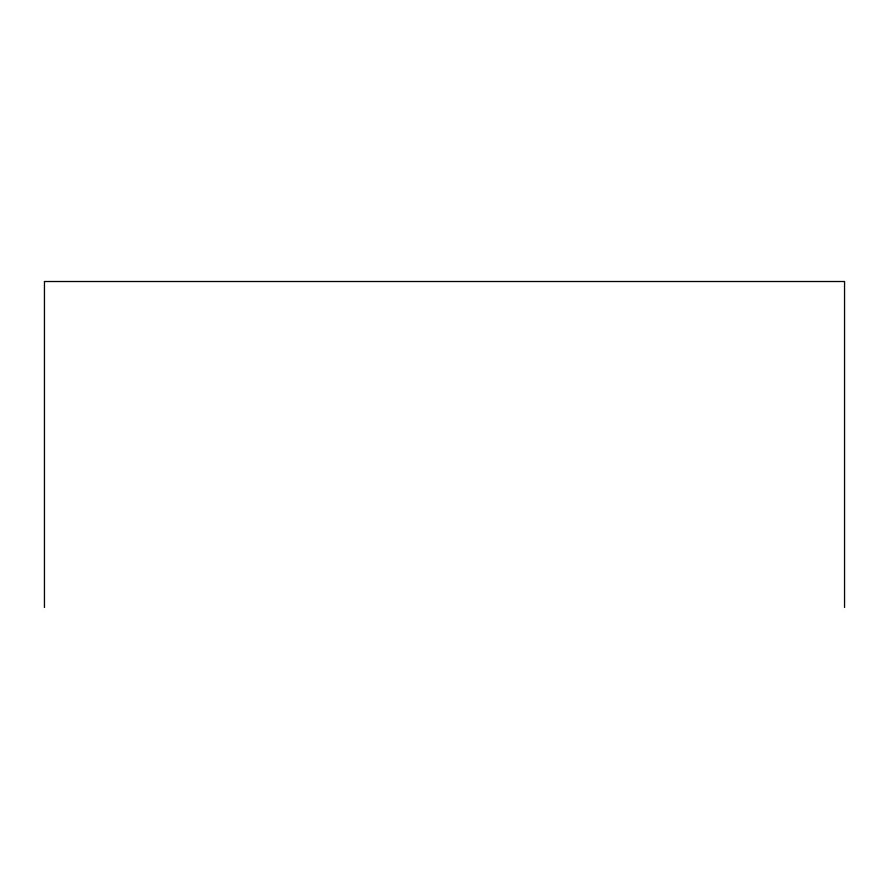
<?xml version="1.0" encoding="UTF-8"?>
<svg xmlns="http://www.w3.org/2000/svg" width="889" height="889" viewBox="0 0 889 889"><rect width="100%" height="100%" fill="white"/><g stroke="black" fill="none" stroke-linecap="round" stroke-linejoin="round"><path stroke-width="1.33" d="M844.55 607.487L844.55 281.513L44.45 281.513L44.45 607.487"/></g></svg>
